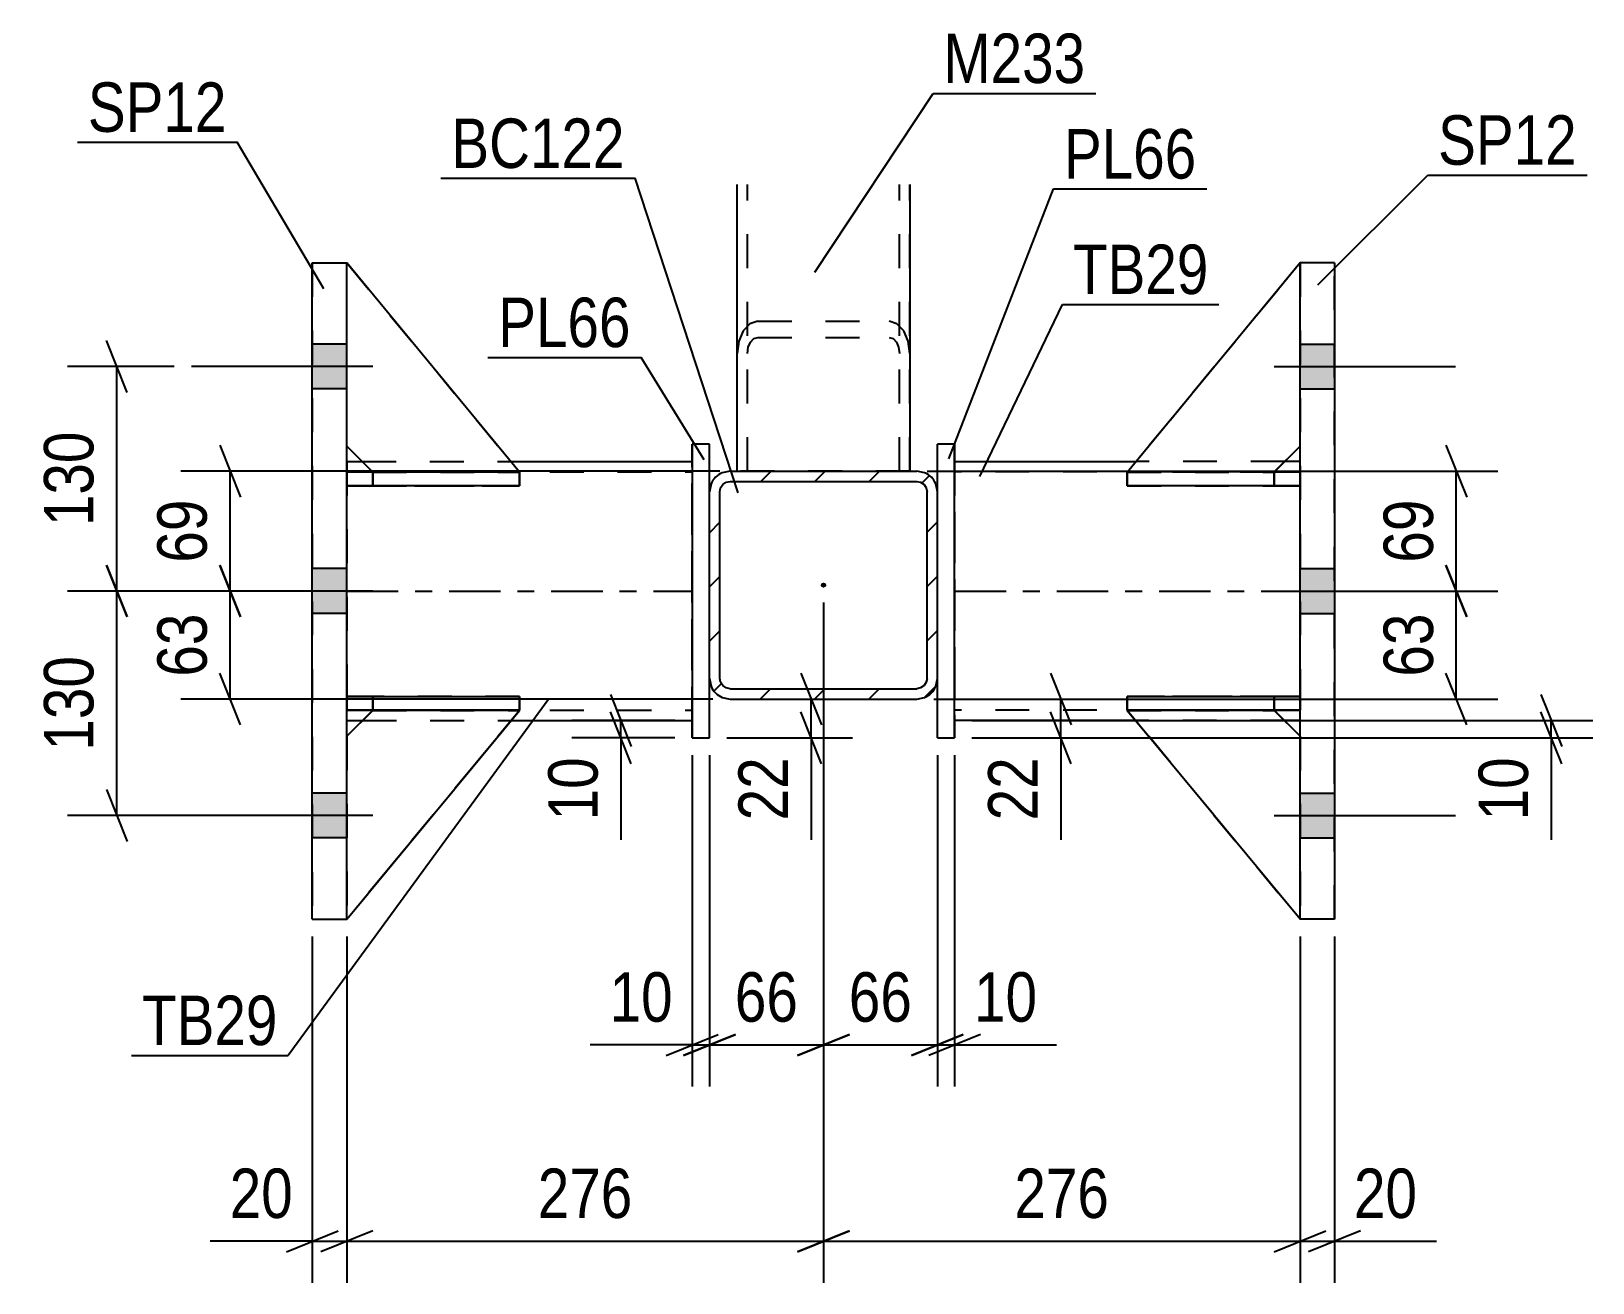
# Model space of a CAD drawing. Header units: millimetres. Extents: x 0 to 841, y 0 to 594.
# Drawn here: x 106.2 to 196.6, y 101 to 173.4 of the extents above; entities that cross this region are included whole.
import ezdxf

# ---------------------------------------------------------------- set-up
doc = ezdxf.new("R2010")
doc.units = ezdxf.units.MM
doc.linetypes.add('DXK_LINE_DOT2', pattern=[3.9198, 1.9599, -1.9599])
doc.linetypes.add('DXK_LINE_DOT3', pattern=[5.9187, 2.979, -0.9799, 0.9799, -0.9799])
doc.styles.add('Arial Narrow', font='ARIALN.TTF', dxfattribs={"height": 0.2})

# ---------------------------------------------------------------- blocks, each defined once
blk = doc.blocks.new('Part-283133975-20096 - 20069')
at = {"color": 2, "linetype": 'Continuous'}
for p, q in [((169.695, 134.107), (169.695, 134.107)), ((178.195, 134.107), (169.695, 134.107)), ((179.695, 122.018), (169.695, 134.107)), ((178.195, 134.107), (178.195, 134.107)), ((178.195, 134.107), (179.695, 132.607))]:
    blk.add_line(p, q, dxfattribs=at)
at = {"color": 7, "linetype": 'DXK_LINE_DOT2'}
for p, q in [((169.695, 134.107), (178.195, 134.107)), ((179.695, 122.018), (169.695, 134.107)), ((178.195, 134.107), (179.695, 132.607)), ((179.695, 132.607), (179.695, 122.018))]:
    blk.add_line(p, q, dxfattribs=at)
blk = doc.blocks.new('Part-283133975-20072 - 20069')
at = {"color": 7, "linetype": 'DXK_LINE_DOT2'}
for p, q in [((147.097, 147.961), (147.097, 164.553)), ((147.697, 147.961), (147.697, 164.553)), ((156.497, 147.961), (156.497, 164.553)), ((157.097, 147.961), (157.097, 164.553)), ((147.837, 156.495), (147.448, 156.092)), ((148.297, 156.636), (147.837, 156.495)), ((148.297, 156.636), (155.897, 156.636)), ((156.356, 156.495), (155.897, 156.636)), ((156.745, 156.092), (156.356, 156.495)), ((147.448, 156.092), (147.188, 155.488)), ((147.872, 155.434), (148.067, 155.635)), ((148.067, 155.635), (148.297, 155.706)), ((148.297, 155.706), (155.897, 155.706)), ((155.897, 155.706), (156.126, 155.635)), ((156.126, 155.635), (156.321, 155.434)), ((157.005, 155.488), (156.745, 156.092)), ((147.188, 155.488), (147.097, 154.776)), ((147.697, 154.776), (147.742, 155.132)), ((147.742, 155.132), (147.872, 155.434)), ((156.321, 155.434), (156.451, 155.132)), ((156.451, 155.132), (156.497, 154.776)), ((157.097, 154.776), (157.005, 155.488)), ((147.097, 147.961), (157.097, 147.961))]:
    blk.add_line(p, q, dxfattribs=at)
blk = doc.blocks.new('Part-283133975-20073 - 20069')
at = {"color": 2, "linetype": 'Continuous'}
for p, q in [((147.097, 147.961), (147.097, 164.553)), ((157.097, 164.553), (157.097, 147.961))]:
    blk.add_line(p, q, dxfattribs=at)
at = {"color": 7, "linetype": 'DXK_LINE_DOT2'}
for p, q in [((147.697, 147.961), (147.697, 164.553)), ((156.497, 147.961), (156.497, 164.553)), ((157.097, 147.961), (147.097, 147.961))]:
    blk.add_line(p, q, dxfattribs=at)
blk = doc.blocks.new('Part-283133975-20091 - 20069')
at = {"color": 7, "linetype": 'DXK_LINE_DOT2'}
for p, q in [((159.694, 148.517), (159.694, 148.517)), ((159.694, 148.517), (159.694, 133.517)), ((159.694, 148.517), (159.694, 148.517)), ((159.694, 133.517), (159.694, 148.517)), ((178.804, 148.517), (170.197, 148.517)), ((179.695, 133.517), (179.695, 148.517)), ((179.695, 133.517), (179.695, 148.517)), ((159.694, 147.917), (159.694, 147.917)), ((179.695, 147.917), (159.694, 147.917)), ((159.694, 134.117), (159.694, 134.117)), ((179.695, 134.117), (159.694, 134.117)), ((159.694, 133.517), (159.694, 133.517)), ((159.694, 133.517), (159.694, 133.517)), ((178.785, 133.517), (170.183, 133.517))]:
    blk.add_line(p, q, dxfattribs=at)
at = {"color": 2, "linetype": 'Continuous'}
for p, q in [((159.694, 148.517), (170.197, 148.517)), ((179.695, 148.517), (178.804, 148.517)), ((170.183, 133.517), (159.694, 133.517)), ((179.695, 133.517), (178.785, 133.517))]:
    blk.add_line(p, q, dxfattribs=at)
at = {"color": 7, "linetype": 'DXK_LINE_DOT3'}
blk.add_line((159.694, 141.017), (179.695, 141.017), dxfattribs=at)
blk = doc.blocks.new('Part-283133975-20092 - 20069')
at = {"color": 2, "linetype": 'Continuous'}
for p, q in [((159.695, 149.518), (158.694, 149.518)), ((158.695, 146.772), (158.695, 149.518)), ((159.695, 132.518), (159.695, 149.518)), ((158.695, 132.518), (158.695, 135.951)), ((158.694, 132.518), (159.695, 132.518))]:
    blk.add_line(p, q, dxfattribs=at)
at = {"color": 7, "linetype": 'DXK_LINE_DOT2'}
for p, q in [((158.694, 132.518), (158.694, 149.518)), ((159.694, 149.518), (159.694, 132.518)), ((158.695, 135.951), (158.695, 146.772))]:
    blk.add_line(p, q, dxfattribs=at)
blk = doc.blocks.new('Part-283133975-20093 - 20069')
at = {"color": 7, "linetype": 'DXK_LINE_DOT2'}
for p, q in [((144.494, 132.518), (144.494, 149.518)), ((145.494, 132.518), (145.494, 149.518))]:
    blk.add_line(p, q, dxfattribs=at)
at = {"color": 2, "linetype": 'Continuous'}
for p, q in [((145.495, 149.518), (144.495, 149.518)), ((144.495, 149.518), (144.495, 132.518)), ((145.495, 132.518), (145.495, 149.518)), ((144.495, 132.518), (145.495, 132.518))]:
    blk.add_line(p, q, dxfattribs=at)
blk = doc.blocks.new('Part-283133975-20094 - 20069')
at = {"color": 2, "linetype": 'Continuous'}
for p, q in [((124.495, 148.517), (125.385, 148.517)), ((133.991, 148.517), (144.494, 148.517)), ((124.495, 133.517), (125.403, 133.517)), ((134.006, 133.517), (144.494, 133.517))]:
    blk.add_line(p, q, dxfattribs=at)
at = {"color": 7, "linetype": 'DXK_LINE_DOT2'}
for p, q in [((124.495, 148.517), (124.495, 148.517)), ((124.495, 148.517), (124.495, 133.517)), ((124.495, 133.517), (124.495, 148.517)), ((124.495, 148.517), (124.495, 148.517)), ((125.385, 148.517), (133.991, 148.517)), ((144.494, 133.517), (144.494, 148.517)), ((144.494, 133.517), (144.494, 148.517)), ((124.495, 147.917), (124.495, 147.917)), ((124.495, 147.917), (144.494, 147.917)), ((124.495, 134.117), (124.495, 134.117)), ((124.495, 134.117), (144.494, 134.117)), ((124.495, 133.517), (124.495, 133.517)), ((124.495, 133.517), (124.495, 133.517)), ((125.403, 133.517), (134.006, 133.517))]:
    blk.add_line(p, q, dxfattribs=at)
at = {"color": 7, "linetype": 'DXK_LINE_DOT3'}
blk.add_line((124.495, 141.017), (144.494, 141.017), dxfattribs=at)
blk = doc.blocks.new('Part-283133975-20095 - 20069')
at = {"color": 7, "linetype": 'DXK_LINE_DOT2'}
for p, q in [((169.695, 134.107), (178.195, 134.107)), ((179.695, 122.018), (169.695, 134.107)), ((169.695, 134.107), (169.695, 134.107)), ((178.195, 134.107), (169.695, 134.107)), ((169.695, 134.107), (179.695, 122.018)), ((178.195, 134.107), (179.695, 132.607)), ((178.195, 134.107), (178.195, 134.107)), ((179.695, 132.607), (178.195, 134.107)), ((179.695, 132.607), (179.695, 122.018))]:
    blk.add_line(p, q, dxfattribs=at)
blk = doc.blocks.new('Part-283133975-20097 - 20069')
at = {"color": 7, "linetype": 'DXK_LINE_DOT2'}
for p, q in [((179.695, 160.018), (169.695, 147.908)), ((169.695, 147.908), (179.695, 160.018)), ((179.695, 149.408), (179.695, 160.018)), ((178.195, 147.908), (179.695, 149.408)), ((178.195, 147.908), (179.695, 149.408)), ((169.695, 147.908), (178.195, 147.908)), ((169.695, 147.908), (169.695, 147.908)), ((178.195, 147.908), (169.695, 147.908)), ((178.195, 147.908), (178.195, 147.908))]:
    blk.add_line(p, q, dxfattribs=at)
blk = doc.blocks.new('Part-283133975-20098 - 20069')
at = {"color": 7, "linetype": 'DXK_LINE_DOT2'}
for p, q in [((169.695, 147.908), (179.695, 160.018)), ((179.694, 160.017), (179.695, 160.018)), ((179.695, 149.408), (179.695, 160.018)), ((178.195, 147.908), (179.695, 149.408)), ((178.195, 147.908), (169.695, 147.908)), ((178.195, 147.908), (170.942, 147.908)), ((178.195, 147.908), (178.205, 147.918)), ((178.195, 147.908), (178.195, 147.908))]:
    blk.add_line(p, q, dxfattribs=at)
at = {"color": 2, "linetype": 'Continuous'}
for p, q in [((169.695, 147.908), (179.694, 160.017)), ((178.205, 147.918), (179.695, 149.408)), ((170.942, 147.908), (169.695, 147.908)), ((169.695, 147.908), (169.695, 147.908))]:
    blk.add_line(p, q, dxfattribs=at)
blk = doc.blocks.new('Part-283133975-20099 - 20069')
at = {"color": 7, "linetype": 'DXK_LINE_DOT2'}
for p, q in [((169.695, 134.118), (169.695, 134.918)), ((169.695, 134.918), (178.195, 134.918)), ((179.695, 134.918), (169.695, 134.918)), ((178.195, 134.118), (178.195, 134.918)), ((178.195, 134.918), (179.695, 134.918)), ((179.695, 134.118), (179.695, 134.918)), ((179.695, 134.118), (179.695, 134.918)), ((179.695, 134.918), (179.695, 134.918)), ((178.195, 134.118), (169.695, 134.118)), ((169.695, 134.118), (179.695, 134.118)), ((179.695, 134.118), (178.195, 134.118)), ((179.695, 134.118), (179.695, 134.118))]:
    blk.add_line(p, q, dxfattribs=at)
blk = doc.blocks.new('Part-283133975-20100 - 20069')
at = {"color": 7, "linetype": 'DXK_LINE_DOT2'}
for p, q in [((169.695, 147.118), (169.695, 147.918)), ((169.695, 147.918), (178.195, 147.918)), ((179.695, 147.918), (169.695, 147.918)), ((178.195, 147.118), (178.195, 147.918)), ((178.195, 147.918), (179.695, 147.918)), ((179.695, 147.118), (179.695, 147.918)), ((179.695, 147.118), (179.695, 147.918)), ((179.695, 147.918), (179.695, 147.918)), ((178.195, 147.118), (169.695, 147.118)), ((169.695, 147.118), (179.695, 147.118)), ((179.695, 147.118), (178.195, 147.118)), ((179.695, 147.118), (179.695, 147.118))]:
    blk.add_line(p, q, dxfattribs=at)
blk = doc.blocks.new('Part-283133975-20101 - 20069')
at = {"color": 2, "linetype": 'Continuous'}
for p, q in [((169.695, 134.918), (179.695, 134.918)), ((169.695, 134.918), (169.695, 134.118)), ((179.695, 134.918), (179.695, 134.918)), ((179.695, 134.918), (179.695, 134.118)), ((179.695, 134.118), (169.695, 134.118)), ((179.695, 134.118), (179.695, 134.118))]:
    blk.add_line(p, q, dxfattribs=at)
at = {"color": 7, "linetype": 'DXK_LINE_DOT2'}
for p, q in [((178.195, 134.918), (169.695, 134.918)), ((179.695, 134.918), (178.195, 134.918)), ((178.195, 134.918), (178.195, 134.118)), ((179.695, 134.918), (179.695, 134.118)), ((169.695, 134.118), (178.195, 134.118)), ((178.195, 134.118), (179.695, 134.118))]:
    blk.add_line(p, q, dxfattribs=at)
blk = doc.blocks.new('Part-283133975-20102 - 20069')
at = {"color": 2, "linetype": 'Continuous'}
for p, q in [((169.703, 147.918), (169.695, 147.918)), ((169.695, 147.918), (169.695, 147.118)), ((179.695, 147.918), (170.942, 147.918)), ((179.695, 147.918), (179.695, 147.918)), ((179.695, 147.918), (179.695, 147.118)), ((179.695, 147.118), (169.695, 147.118)), ((179.695, 147.118), (179.695, 147.118))]:
    blk.add_line(p, q, dxfattribs=at)
at = {"color": 7, "linetype": 'DXK_LINE_DOT2'}
for p, q in [((170.942, 147.918), (169.703, 147.918)), ((178.195, 147.918), (169.703, 147.918)), ((178.195, 147.918), (179.695, 147.918)), ((178.195, 147.918), (178.195, 147.118)), ((179.695, 147.918), (179.695, 147.118)), ((169.695, 147.118), (178.195, 147.118)), ((178.195, 147.118), (179.695, 147.118))]:
    blk.add_line(p, q, dxfattribs=at)
blk = doc.blocks.new('Part-283133975-20103 - 20069')
at = {"color": 7, "linetype": 'DXK_LINE_DOT2'}
for p, q in [((125.994, 134.107), (124.494, 132.607)), ((124.494, 122.018), (134.494, 134.107)), ((124.494, 132.607), (125.994, 134.107)), ((134.494, 134.107), (124.494, 122.018)), ((134.494, 134.107), (125.994, 134.107)), ((125.994, 134.107), (125.994, 134.107)), ((125.994, 134.107), (134.494, 134.107)), ((134.494, 134.107), (134.494, 134.107)), ((124.494, 132.607), (124.494, 122.018))]:
    blk.add_line(p, q, dxfattribs=at)
blk = doc.blocks.new('Part-283133975-20104 - 20069')
at = {"color": 2, "linetype": 'Continuous'}
for p, q in [((125.994, 134.107), (124.494, 132.607)), ((124.494, 122.018), (134.494, 134.107)), ((134.494, 134.107), (125.994, 134.107)), ((125.994, 134.107), (125.994, 134.107)), ((134.494, 134.107), (134.494, 134.107))]:
    blk.add_line(p, q, dxfattribs=at)
at = {"color": 7, "linetype": 'DXK_LINE_DOT2'}
for p, q in [((124.494, 132.607), (125.994, 134.107)), ((124.494, 122.018), (134.494, 134.107)), ((125.994, 134.107), (134.494, 134.107)), ((124.494, 132.607), (124.494, 122.018))]:
    blk.add_line(p, q, dxfattribs=at)
blk = doc.blocks.new('Part-283133975-20105 - 20069')
at = {"color": 7, "linetype": 'DXK_LINE_DOT2'}
for p, q in [((124.494, 149.408), (124.494, 160.018)), ((124.494, 160.018), (134.494, 147.908)), ((124.494, 160.018), (134.494, 147.908)), ((125.994, 147.908), (124.494, 149.408)), ((125.994, 147.908), (124.494, 149.408)), ((134.494, 147.908), (125.994, 147.908)), ((125.994, 147.908), (125.994, 147.908)), ((125.994, 147.908), (134.494, 147.908)), ((134.494, 147.908), (134.494, 147.908))]:
    blk.add_line(p, q, dxfattribs=at)
blk = doc.blocks.new('Part-283133975-20106 - 20069')
at = {"color": 2, "linetype": 'Continuous'}
for p, q in [((124.494, 160.018), (124.494, 160.018)), ((134.494, 147.908), (124.495, 160.017)), ((125.984, 147.918), (124.494, 149.408)), ((133.246, 147.908), (134.494, 147.908)), ((134.494, 147.908), (134.494, 147.908))]:
    blk.add_line(p, q, dxfattribs=at)
at = {"color": 7, "linetype": 'DXK_LINE_DOT2'}
for p, q in [((124.494, 160.018), (134.494, 147.908)), ((124.495, 160.017), (124.494, 160.018)), ((124.494, 149.408), (124.494, 160.018)), ((125.994, 147.908), (124.494, 149.408)), ((125.994, 147.908), (125.984, 147.918)), ((134.494, 147.908), (125.994, 147.908)), ((125.994, 147.908), (125.994, 147.908)), ((125.994, 147.908), (133.246, 147.908))]:
    blk.add_line(p, q, dxfattribs=at)
blk = doc.blocks.new('Part-283133975-20107 - 20069')
at = {"color": 7, "linetype": 'DXK_LINE_DOT2'}
for p, q in [((124.494, 134.918), (125.994, 134.918)), ((134.494, 134.918), (124.494, 134.918)), ((124.494, 134.918), (124.494, 134.918)), ((124.494, 134.918), (124.494, 134.118)), ((124.494, 134.918), (124.494, 134.118)), ((125.994, 134.918), (134.494, 134.918)), ((125.994, 134.918), (125.994, 134.118)), ((134.494, 134.918), (134.494, 134.118)), ((125.994, 134.118), (124.494, 134.118)), ((124.494, 134.118), (134.494, 134.118)), ((124.494, 134.118), (124.494, 134.118)), ((134.494, 134.118), (125.994, 134.118))]:
    blk.add_line(p, q, dxfattribs=at)
blk = doc.blocks.new('Part-283133975-20108 - 20069')
at = {"color": 7, "linetype": 'DXK_LINE_DOT2'}
for p, q in [((124.494, 147.918), (125.994, 147.918)), ((134.494, 147.918), (124.494, 147.918)), ((124.494, 147.918), (124.494, 147.918)), ((124.494, 147.918), (124.494, 147.118)), ((124.494, 147.918), (124.494, 147.118)), ((125.994, 147.918), (134.494, 147.918)), ((125.994, 147.918), (125.994, 147.118)), ((134.494, 147.918), (134.494, 147.118)), ((125.994, 147.118), (124.494, 147.118)), ((124.494, 147.118), (134.494, 147.118)), ((124.494, 147.118), (124.494, 147.118)), ((134.494, 147.118), (125.994, 147.118))]:
    blk.add_line(p, q, dxfattribs=at)
blk = doc.blocks.new('Part-283133975-20109 - 20069')
at = {"color": 2, "linetype": 'Continuous'}
for p, q in [((124.494, 134.118), (124.494, 134.918)), ((124.494, 134.918), (134.494, 134.918)), ((124.494, 134.918), (124.494, 134.918)), ((134.494, 134.118), (134.494, 134.918)), ((134.494, 134.118), (124.494, 134.118)), ((124.494, 134.118), (124.494, 134.118))]:
    blk.add_line(p, q, dxfattribs=at)
at = {"color": 7, "linetype": 'DXK_LINE_DOT2'}
for p, q in [((124.494, 134.118), (124.494, 134.918)), ((125.994, 134.918), (124.494, 134.918)), ((125.994, 134.118), (125.994, 134.918)), ((134.494, 134.918), (125.994, 134.918)), ((124.494, 134.118), (125.994, 134.118)), ((125.994, 134.118), (134.494, 134.118))]:
    blk.add_line(p, q, dxfattribs=at)
blk = doc.blocks.new('Part-283133975-20110 - 20069')
at = {"color": 2, "linetype": 'Continuous'}
for p, q in [((124.494, 147.118), (124.494, 147.918)), ((124.494, 147.918), (133.246, 147.918)), ((124.494, 147.918), (124.494, 147.918)), ((134.494, 147.918), (134.486, 147.918)), ((134.494, 147.118), (134.494, 147.918)), ((134.494, 147.118), (124.494, 147.118)), ((124.494, 147.118), (124.494, 147.118))]:
    blk.add_line(p, q, dxfattribs=at)
at = {"color": 7, "linetype": 'DXK_LINE_DOT2'}
for p, q in [((124.494, 147.118), (124.494, 147.918)), ((125.994, 147.918), (124.494, 147.918)), ((125.994, 147.118), (125.994, 147.918)), ((125.994, 147.918), (134.486, 147.918)), ((124.494, 147.118), (125.994, 147.118)), ((125.994, 147.118), (134.494, 147.118))]:
    blk.add_line(p, q, dxfattribs=at)
blk = doc.blocks.new('Part-283133975-20111 - 20069')
at = {"color": 2, "linetype": 'Continuous'}
for p, q in [((122.494, 160.017), (122.495, 160.017)), ((122.495, 160.017), (124.495, 160.017)), ((122.495, 122.017), (122.495, 160.017)), ((124.495, 122.017), (124.495, 160.017)), ((122.494, 122.017), (122.495, 122.017)), ((122.495, 122.017), (124.495, 122.017))]:
    blk.add_line(p, q, dxfattribs=at)
at = {"color": 7, "linetype": 'DXK_LINE_DOT2'}
for p, q in [((122.494, 160.017), (122.494, 122.017)), ((124.494, 122.017), (124.494, 160.017))]:
    blk.add_line(p, q, dxfattribs=at)
blk = doc.blocks.new('Part-283133975-20112 - 20069')
at = {"color": 2, "linetype": 'Continuous'}
for p, q in [((181.695, 160.017), (179.695, 160.017)), ((179.695, 122.017), (179.695, 160.017)), ((181.695, 160.017), (181.695, 122.017)), ((181.695, 122.017), (179.695, 122.017))]:
    blk.add_line(p, q, dxfattribs=at)
at = {"color": 7, "linetype": 'DXK_LINE_DOT2'}
for p, q in [((179.695, 160.017), (179.695, 122.017)), ((181.695, 122.017), (181.695, 160.017))]:
    blk.add_line(p, q, dxfattribs=at)
blk = doc.blocks.new('Part-283133975-20186 - 20069')
at = {"linetype": 'Continuous'}
h = blk.add_hatch(dxfattribs=at)
h.set_pattern_fill('', scale=0.7, style=0, pattern_type=0)
h.set_pattern_definition([(45, (157.9559, 134.8528), (-1.57154, 1.57154), [])])
h.paths.add_polyline_path([(157.497, 134.761), (157.956, 134.853), (158.345, 135.113), (158.605, 135.502), (158.697, 135.961), (158.697, 146.761), (158.605, 147.221), (158.345, 147.61), (157.956, 147.87), (157.497, 147.961), (146.697, 147.961), (146.237, 147.87), (145.848, 147.61), (145.588, 147.221), (145.497, 146.761), (145.497, 135.961), (145.588, 135.502), (145.848, 135.113), (146.237, 134.853), (146.697, 134.761)])
h.paths.add_polyline_path([(146.697, 135.361), (146.467, 135.407), (146.272, 135.537), (146.142, 135.732), (146.097, 135.961), (146.097, 146.761), (146.142, 146.991), (146.272, 147.186), (146.467, 147.316), (146.697, 147.361), (157.497, 147.361), (157.726, 147.316), (157.921, 147.186), (158.051, 146.991), (158.097, 146.761), (158.097, 135.961), (158.051, 135.732), (157.921, 135.537), (157.726, 135.407), (157.497, 135.361)])
blk.add_hatch(color=246, dxfattribs=at).paths.add_polyline_path([(152.097, 141.261, -1), (152.097, 141.461, -1)])
at = {"color": 2, "linetype": 'Continuous'}
for p, q in [((146.697, 147.961), (146.237, 147.87)), ((146.697, 147.961), (146.697, 147.961)), ((146.697, 147.961), (157.497, 147.961)), ((157.497, 147.961), (157.497, 147.961)), ((157.956, 147.87), (157.497, 147.961)), ((145.588, 147.221), (145.497, 146.761)), ((145.497, 146.761), (145.497, 146.761)), ((145.497, 135.961), (145.497, 146.761)), ((146.097, 146.761), (146.142, 146.991)), ((146.097, 146.761), (146.097, 146.761)), ((146.097, 135.961), (146.097, 146.761)), ((146.142, 146.991), (146.272, 147.186)), ((146.272, 147.186), (146.467, 147.316)), ((146.467, 147.316), (146.697, 147.361)), ((146.697, 147.361), (146.697, 147.361)), ((146.697, 147.361), (157.497, 147.361)), ((157.497, 147.361), (157.497, 147.361)), ((157.497, 147.361), (157.726, 147.316)), ((157.726, 147.316), (157.921, 147.186)), ((157.921, 147.186), (158.051, 146.991)), ((158.051, 146.991), (158.097, 146.761)), ((158.097, 146.761), (158.097, 146.761)), ((158.097, 135.961), (158.097, 146.761)), ((158.697, 146.761), (158.605, 147.221)), ((158.697, 146.761), (158.697, 146.761)), ((158.697, 135.961), (158.697, 146.761)), ((145.497, 135.961), (145.497, 135.961)), ((145.497, 135.961), (145.588, 135.502)), ((146.097, 135.961), (146.097, 135.961)), ((146.142, 135.732), (146.097, 135.961)), ((146.272, 135.537), (146.142, 135.732)), ((158.051, 135.732), (157.921, 135.537)), ((158.097, 135.961), (158.051, 135.732)), ((158.097, 135.961), (158.097, 135.961)), ((158.605, 135.502), (158.697, 135.961)), ((158.697, 135.961), (158.697, 135.961)), ((146.237, 134.853), (146.697, 134.761)), ((146.467, 135.407), (146.272, 135.537)), ((146.697, 135.361), (146.467, 135.407)), ((146.697, 135.361), (146.697, 135.361)), ((146.697, 135.361), (157.497, 135.361)), ((146.697, 134.761), (146.697, 134.761)), ((146.697, 134.761), (157.497, 134.761)), ((157.726, 135.407), (157.497, 135.361)), ((157.497, 135.361), (157.497, 135.361)), ((157.497, 134.761), (157.956, 134.853)), ((157.497, 134.761), (157.497, 134.761)), ((157.921, 135.537), (157.726, 135.407))]:
    blk.add_line(p, q, dxfattribs=at)
at = {"color": 246, "linetype": 'DXK_LINE_DOT2'}
blk.add_line((152.097, 141.361), (152.097, 141.361), dxfattribs=at)
at = {"color": 246, "linetype": 'Continuous'}
blk.add_circle((152.097, 141.361), 0.1, dxfattribs=at)
at = {"color": 2, "linetype": 'Continuous'}
for centre, start, end in [((146.697, 146.761), 112.5, 157.5), ((157.497, 146.761), 22.5, 67.5), ((146.697, 135.961), 202.5, 247.5), ((157.497, 135.961), 292.5, 337.5)]:
    blk.add_arc(centre, 1.2, start, end, dxfattribs=at)
blk = doc.blocks.new('Bolt-283133975-20192 - 20069')
at = {"linetype": 'Continuous'}
for points in [[(124.494, 152.717), (124.494, 155.317), (122.494, 155.317), (122.494, 152.717)], [(124.494, 152.717), (124.494, 155.317), (122.494, 155.317), (122.494, 152.717)], [(124.495, 152.717), (124.495, 155.317), (122.495, 155.317), (122.495, 152.717)], [(124.494, 139.717), (124.494, 142.317), (122.494, 142.317), (122.494, 139.717)], [(124.495, 139.717), (124.495, 142.317), (122.495, 142.317), (122.495, 139.717)], [(124.494, 126.717), (124.494, 129.317), (122.494, 129.317), (122.494, 126.717)], [(124.495, 126.717), (124.495, 129.317), (122.495, 129.317), (122.495, 126.717)], [(124.495, 126.717), (124.495, 129.317), (122.495, 129.317), (122.495, 126.717)]]:
    blk.add_hatch(color=1, dxfattribs=at).paths.add_polyline_path(points)
at = {"color": 1, "linetype": 'Continuous'}
for p, q in [((124.494, 155.317), (122.494, 155.317)), ((124.494, 155.317), (122.494, 155.317)), ((124.495, 155.317), (122.495, 155.317)), ((125.994, 154.017), (115.494, 154.017)), ((125.994, 154.017), (115.494, 154.017)), ((125.995, 154.017), (115.495, 154.017)), ((124.494, 152.717), (122.494, 152.717)), ((124.494, 152.717), (122.494, 152.717)), ((124.495, 152.717), (122.495, 152.717)), ((124.494, 142.317), (122.494, 142.317)), ((124.495, 142.317), (122.495, 142.317)), ((125.994, 141.017), (115.494, 141.017)), ((125.995, 141.017), (115.495, 141.017)), ((124.494, 139.717), (122.494, 139.717)), ((124.495, 139.717), (122.495, 139.717)), ((124.494, 129.317), (122.494, 129.317)), ((124.495, 129.317), (122.495, 129.317)), ((124.495, 129.317), (122.495, 129.317)), ((125.994, 128.017), (115.494, 128.017)), ((125.995, 128.017), (115.495, 128.017)), ((125.995, 128.017), (115.495, 128.017)), ((124.494, 126.717), (122.494, 126.717)), ((124.495, 126.717), (122.495, 126.717)), ((124.495, 126.717), (122.495, 126.717))]:
    blk.add_line(p, q, dxfattribs=at)
blk = doc.blocks.new('Bolt-283133975-20193 - 20069')
at = {"linetype": 'Continuous'}
for points in [[(181.695, 152.717), (181.695, 155.317), (179.695, 155.317), (179.695, 152.717)], [(181.695, 152.717), (181.695, 155.317), (179.695, 155.317), (179.695, 152.717)], [(181.695, 152.717), (181.695, 155.317), (179.695, 155.317), (179.695, 152.717)], [(181.695, 139.717), (181.695, 142.317), (179.695, 142.317), (179.695, 139.717)], [(181.695, 139.717), (181.695, 142.317), (179.695, 142.317), (179.695, 139.717)], [(181.695, 126.717), (181.695, 129.317), (179.695, 129.317), (179.695, 126.717)], [(181.695, 126.717), (181.695, 129.317), (179.695, 129.317), (179.695, 126.717)], [(181.695, 126.717), (181.695, 129.317), (179.695, 129.317), (179.695, 126.717)]]:
    blk.add_hatch(color=1, dxfattribs=at).paths.add_polyline_path(points)
at = {"color": 1, "linetype": 'Continuous'}
for p, q in [((179.695, 155.317), (181.695, 155.317)), ((179.695, 155.317), (181.695, 155.317)), ((179.695, 155.317), (181.695, 155.317)), ((178.195, 154.017), (188.695, 154.017)), ((178.195, 154.017), (188.695, 154.017)), ((178.195, 154.017), (188.695, 154.017)), ((179.695, 152.717), (181.695, 152.717)), ((179.695, 152.717), (181.695, 152.717)), ((179.695, 152.717), (181.695, 152.717)), ((179.695, 142.317), (181.695, 142.317)), ((179.695, 142.317), (181.695, 142.317)), ((178.195, 141.017), (188.695, 141.017)), ((178.195, 141.017), (188.695, 141.017)), ((179.695, 139.717), (181.695, 139.717)), ((179.695, 139.717), (181.695, 139.717)), ((179.695, 129.317), (181.695, 129.317)), ((179.695, 129.317), (181.695, 129.317)), ((179.695, 129.317), (181.695, 129.317)), ((178.195, 128.017), (188.695, 128.017)), ((178.195, 128.017), (188.695, 128.017)), ((178.195, 128.017), (188.695, 128.017)), ((179.695, 126.717), (181.695, 126.717)), ((179.695, 126.717), (181.695, 126.717)), ((179.695, 126.717), (181.695, 126.717))]:
    blk.add_line(p, q, dxfattribs=at)
blk = doc.blocks.new('StraightDimension-283133975-21530 - 20069')
at = {"color": 7, "linetype": 'Continuous'}
for p, q in [((144.494, 131.518), (144.494, 112.329)), ((145.494, 131.518), (145.494, 112.329)), ((142.994, 114.129), (145.994, 115.329)), ((146.994, 115.329), (143.994, 114.129)), ((144.494, 114.729), (138.588, 114.729)), ((144.494, 114.729), (138.588, 114.729)), ((144.494, 114.729), (145.494, 114.729))]:
    blk.add_line(p, q, dxfattribs=at)
at = {"color": 0}
blk.add_wipeout([(143.969, 115.479), (143.969, 119.679), (139.113, 119.679), (139.113, 115.479)], dxfattribs=at)
at = {"color": 3, "style": 'Arial Narrow'}
blk.add_text('10', height=2.8633, dxfattribs=at).set_placement((139.713, 116.079))
blk = doc.blocks.new('StraightDimension-283133975-21701 - 20069')
at = {"color": 7, "linetype": 'Continuous'}
for p, q in [((152.097, 140.36), (152.097, 100.96)), ((179.695, 121.018), (179.695, 100.96)), ((153.597, 103.96), (150.597, 102.76)), ((152.097, 103.36), (179.695, 103.36)), ((178.195, 102.76), (181.195, 103.96))]:
    blk.add_line(p, q, dxfattribs=at)
at = {"color": 0}
blk.add_wipeout([(169.238, 104.11), (169.238, 108.31), (162.553, 108.31), (162.553, 104.11)], dxfattribs=at)
at = {"color": 3, "style": 'Arial Narrow'}
blk.add_text('276', height=2.8633, dxfattribs=at).set_placement((163.153, 104.71))
blk = doc.blocks.new('StraightDimension-283133975-21566 - 20069')
at = {"color": 7, "linetype": 'Continuous'}
for p, q in [((111.768, 139.517), (110.568, 142.517)), ((121.494, 141.017), (108.318, 141.017)), ((111.168, 128.017), (111.168, 141.017)), ((110.568, 129.517), (111.768, 126.517)), ((115.759, 128.017), (108.318, 128.017))]:
    blk.add_line(p, q, dxfattribs=at)
at = {"color": 0}
blk.add_wipeout([(110.418, 137.859), (106.218, 137.859), (106.218, 131.175), (110.418, 131.175)], dxfattribs=at)
at = {"color": 3, "style": 'Arial Narrow'}
blk.add_text('130', height=2.8633, rotation=90.00021, dxfattribs=at).set_placement((109.818, 131.775))
blk = doc.blocks.new('StraightDimension-283133975-21529 - 20069')
at = {"color": 7, "linetype": 'Continuous'}
for p, q in [((152.097, 140.36), (152.097, 112.329)), ((145.494, 131.518), (145.494, 112.329)), ((143.994, 114.129), (146.994, 115.329)), ((153.597, 115.329), (150.597, 114.129)), ((145.494, 114.729), (152.097, 114.729))]:
    blk.add_line(p, q, dxfattribs=at)
at = {"color": 0}
blk.add_wipeout([(151.224, 115.479), (151.224, 119.679), (146.367, 119.679), (146.367, 115.479)], dxfattribs=at)
at = {"color": 3, "style": 'Arial Narrow'}
blk.add_text('66', height=2.8633, dxfattribs=at).set_placement((146.967, 116.079))
blk = doc.blocks.new('StraightDimension-283133975-21527 - 20069')
at = {"color": 7, "linetype": 'Continuous'}
for p, q in [((158.694, 131.518), (158.694, 112.329)), ((159.694, 131.518), (159.694, 112.329)), ((157.194, 114.129), (160.194, 115.329)), ((161.194, 115.329), (158.194, 114.129)), ((158.694, 114.729), (159.694, 114.729)), ((159.694, 114.729), (165.601, 114.729)), ((159.694, 114.729), (165.601, 114.729))]:
    blk.add_line(p, q, dxfattribs=at)
at = {"color": 0}
blk.add_wipeout([(165.076, 115.479), (165.076, 119.679), (160.219, 119.679), (160.219, 115.479)], dxfattribs=at)
at = {"color": 3, "style": 'Arial Narrow'}
blk.add_text('10', height=2.8633, dxfattribs=at).set_placement((160.819, 116.079))
blk = doc.blocks.new('StraightDimension-283133975-21565 - 20069')
at = {"color": 7, "linetype": 'Continuous'}
for p, q in [((111.768, 152.517), (110.568, 155.517)), ((114.495, 154.017), (108.318, 154.017)), ((111.168, 141.017), (111.168, 154.017)), ((110.568, 142.517), (111.768, 139.517)), ((121.494, 141.017), (108.318, 141.017))]:
    blk.add_line(p, q, dxfattribs=at)
at = {"color": 0}
blk.add_wipeout([(110.418, 150.859), (106.218, 150.859), (106.218, 144.175), (110.418, 144.175)], dxfattribs=at)
at = {"color": 3, "style": 'Arial Narrow'}
blk.add_text('130', height=2.8633, rotation=90.00021, dxfattribs=at).set_placement((109.818, 144.775))
blk = doc.blocks.new('StraightDimension-283133975-21826 - 20069')
at = {"color": 7, "linetype": 'Continuous'}
for p, q in [((188.148, 149.461), (189.348, 146.461)), ((158.097, 147.961), (191.148, 147.961)), ((188.748, 141.017), (188.748, 147.961)), ((189.348, 139.517), (188.148, 142.517)), ((182.695, 141.017), (191.148, 141.017))]:
    blk.add_line(p, q, dxfattribs=at)
at = {"color": 0}
blk.add_wipeout([(187.998, 146.917), (183.798, 146.917), (183.798, 142.061), (187.998, 142.061)], dxfattribs=at)
at = {"color": 3, "style": 'Arial Narrow'}
blk.add_text('69', height=2.8633, rotation=90.00021, dxfattribs=at).set_placement((187.398, 142.661))
blk = doc.blocks.new('StraightDimension-283133975-21762 - 20069')
at = {"color": 7, "linetype": 'Continuous'}
for p, q in [((165.247, 136.261), (166.447, 133.261)), ((158.497, 134.761), (168.247, 134.761)), ((165.847, 132.518), (165.847, 134.761)), ((166.447, 131.018), (165.247, 134.018)), ((160.694, 132.518), (168.247, 132.518)), ((165.847, 132.518), (165.847, 126.612)), ((165.847, 132.518), (165.847, 126.612))]:
    blk.add_line(p, q, dxfattribs=at)
at = {"color": 0}
blk.add_wipeout([(165.097, 131.993), (160.897, 131.993), (160.897, 127.137), (165.097, 127.137)], dxfattribs=at)
at = {"color": 3, "style": 'Arial Narrow'}
blk.add_text('22', height=2.8633, rotation=90.00021, dxfattribs=at).set_placement((164.497, 127.737))
blk = doc.blocks.new('StraightDimension-283133975-21815 - 20069')
at = {"color": 7, "linetype": 'Continuous'}
for p, q in [((193.649, 135.017), (194.849, 132.017)), ((194.849, 131.018), (193.649, 134.018)), ((160.695, 133.517), (196.649, 133.517)), ((194.249, 132.518), (194.249, 133.517)), ((160.694, 132.518), (196.649, 132.518)), ((194.249, 132.518), (194.249, 126.612)), ((194.249, 132.518), (194.249, 126.612))]:
    blk.add_line(p, q, dxfattribs=at)
at = {"color": 0}
blk.add_wipeout([(193.499, 131.993), (189.299, 131.993), (189.299, 127.137), (193.499, 127.137)], dxfattribs=at)
at = {"color": 3, "style": 'Arial Narrow'}
blk.add_text('10', height=2.8633, rotation=90.00021, dxfattribs=at).set_placement((192.899, 127.737))
blk = doc.blocks.new('StraightDimension-283133975-21461 - 20069')
at = {"color": 7, "linetype": 'Continuous'}
for p, q in [((139.771, 135.017), (140.971, 132.017)), ((140.971, 131.018), (139.771, 134.018)), ((143.495, 133.517), (137.521, 133.517)), ((140.371, 132.518), (140.371, 133.517)), ((143.494, 132.518), (137.521, 132.518)), ((140.371, 132.518), (140.371, 126.612)), ((140.371, 132.518), (140.371, 126.612))]:
    blk.add_line(p, q, dxfattribs=at)
at = {"color": 0}
blk.add_wipeout([(139.621, 131.993), (135.421, 131.993), (135.421, 127.137), (139.621, 127.137)], dxfattribs=at)
at = {"color": 3, "style": 'Arial Narrow'}
blk.add_text('10', height=2.8633, rotation=90.00021, dxfattribs=at).set_placement((139.021, 127.737))
blk = doc.blocks.new('StraightDimension-283133975-21666 - 20069')
at = {"color": 7, "linetype": 'Continuous'}
for p, q in [((117.134, 149.461), (118.334, 146.461)), ((146.097, 147.961), (114.884, 147.961)), ((117.734, 141.017), (117.734, 147.961)), ((118.334, 139.517), (117.134, 142.517)), ((123.495, 141.017), (114.884, 141.017))]:
    blk.add_line(p, q, dxfattribs=at)
at = {"color": 0}
blk.add_wipeout([(116.984, 146.917), (112.784, 146.917), (112.784, 142.061), (116.984, 142.061)], dxfattribs=at)
at = {"color": 3, "style": 'Arial Narrow'}
blk.add_text('69', height=2.8633, rotation=90.00021, dxfattribs=at).set_placement((116.384, 142.661))
blk = doc.blocks.new('StraightDimension-283133975-21528 - 20069')
at = {"color": 7, "linetype": 'Continuous'}
for p, q in [((152.097, 140.36), (152.097, 112.329)), ((158.694, 131.518), (158.694, 112.329)), ((150.597, 114.129), (153.597, 115.329)), ((160.194, 115.329), (157.194, 114.129)), ((152.097, 114.729), (158.694, 114.729))]:
    blk.add_line(p, q, dxfattribs=at)
at = {"color": 0}
blk.add_wipeout([(157.824, 115.479), (157.824, 119.679), (152.967, 119.679), (152.967, 115.479)], dxfattribs=at)
at = {"color": 3, "style": 'Arial Narrow'}
blk.add_text('66', height=2.8633, dxfattribs=at).set_placement((153.567, 116.079))
blk = doc.blocks.new('StraightDimension-283133975-21667 - 20069')
at = {"color": 7, "linetype": 'Continuous'}
for p, q in [((117.134, 142.517), (118.334, 139.517)), ((123.495, 141.017), (114.884, 141.017)), ((117.734, 134.761), (117.734, 141.017)), ((118.334, 133.261), (117.134, 136.261)), ((145.697, 134.761), (114.884, 134.761))]:
    blk.add_line(p, q, dxfattribs=at)
at = {"color": 0}
blk.add_wipeout([(116.984, 140.317), (112.784, 140.317), (112.784, 135.461), (116.984, 135.461)], dxfattribs=at)
at = {"color": 3, "style": 'Arial Narrow'}
blk.add_text('63', height=2.8633, rotation=90.00021, dxfattribs=at).set_placement((116.384, 136.061))
blk = doc.blocks.new('StraightDimension-283133975-21689 - 20069')
at = {"color": 7, "linetype": 'Continuous'}
for p, q in [((150.787, 136.261), (151.987, 133.261)), ((147.697, 134.761), (153.787, 134.761)), ((151.387, 132.518), (151.387, 134.761)), ((151.987, 131.018), (150.787, 134.018)), ((146.494, 132.518), (153.787, 132.518)), ((151.387, 132.518), (151.387, 126.612)), ((151.387, 132.518), (151.387, 126.612))]:
    blk.add_line(p, q, dxfattribs=at)
at = {"color": 0}
blk.add_wipeout([(150.636, 131.993), (146.436, 131.993), (146.437, 127.137), (150.637, 127.137)], dxfattribs=at)
at = {"color": 3, "style": 'Arial Narrow'}
blk.add_text('22', height=2.8633, rotation=90.00021, dxfattribs=at).set_placement((150.037, 127.737))
blk = doc.blocks.new('StraightDimension-283133975-21827 - 20069')
at = {"color": 7, "linetype": 'Continuous'}
for p, q in [((188.148, 142.517), (189.348, 139.517)), ((182.695, 141.017), (191.148, 141.017)), ((188.748, 134.761), (188.748, 141.017)), ((189.348, 133.261), (188.148, 136.261)), ((158.497, 134.761), (191.148, 134.761))]:
    blk.add_line(p, q, dxfattribs=at)
at = {"color": 0}
blk.add_wipeout([(187.998, 140.317), (183.798, 140.317), (183.798, 135.461), (187.998, 135.461)], dxfattribs=at)
at = {"color": 3, "style": 'Arial Narrow'}
blk.add_text('63', height=2.8633, rotation=90.00021, dxfattribs=at).set_placement((187.398, 136.061))
blk = doc.blocks.new('StraightDimension-283133975-21700 - 20069')
at = {"color": 7, "linetype": 'Continuous'}
for p, q in [((179.695, 121.018), (179.695, 100.96)), ((181.695, 121.018), (181.695, 100.96)), ((178.195, 102.76), (181.195, 103.96)), ((179.695, 103.36), (181.695, 103.36)), ((183.195, 103.96), (180.195, 102.76)), ((181.695, 103.36), (187.601, 103.36)), ((181.695, 103.36), (187.601, 103.36))]:
    blk.add_line(p, q, dxfattribs=at)
at = {"color": 0}
blk.add_wipeout([(187.076, 104.11), (187.076, 108.31), (182.22, 108.31), (182.22, 104.11)], dxfattribs=at)
at = {"color": 3, "style": 'Arial Narrow'}
blk.add_text('20', height=2.8633, dxfattribs=at).set_placement((182.82, 104.71))
blk = doc.blocks.new('StraightDimension-283133975-21702 - 20069')
at = {"color": 7, "linetype": 'Continuous'}
for p, q in [((152.097, 140.36), (152.097, 100.96)), ((124.494, 121.018), (124.494, 100.96)), ((125.994, 103.96), (122.994, 102.76)), ((124.494, 103.36), (152.097, 103.36)), ((150.597, 102.76), (153.597, 103.96))]:
    blk.add_line(p, q, dxfattribs=at)
at = {"color": 0}
blk.add_wipeout([(141.638, 104.11), (141.638, 108.31), (134.953, 108.31), (134.953, 104.11)], dxfattribs=at)
at = {"color": 3, "style": 'Arial Narrow'}
blk.add_text('276', height=2.8633, dxfattribs=at).set_placement((135.553, 104.71))
blk = doc.blocks.new('StraightDimension-283133975-21703 - 20069')
at = {"color": 7, "linetype": 'Continuous'}
for p, q in [((122.494, 121.017), (122.494, 100.96)), ((124.494, 121.018), (124.494, 100.96)), ((122.494, 103.36), (116.588, 103.36)), ((122.494, 103.36), (116.588, 103.36)), ((120.994, 102.76), (123.994, 103.96)), ((122.494, 103.36), (124.494, 103.36)), ((125.994, 103.96), (122.994, 102.76))]:
    blk.add_line(p, q, dxfattribs=at)
at = {"color": 0}
blk.add_wipeout([(121.969, 104.11), (121.969, 108.31), (117.113, 108.31), (117.113, 104.11)], dxfattribs=at)
at = {"color": 3, "style": 'Arial Narrow'}
blk.add_text('20', height=2.8633, dxfattribs=at).set_placement((117.713, 104.71))
blk = doc.blocks.new('Mark-283133975-21331 - 20069')
at = {"color": 30, "linetype": 'Continuous'}
for p, q in [((161.158, 147.645), (165.946, 157.615)), ((165.946, 157.615), (175, 157.615))]:
    blk.add_line(p, q, dxfattribs=at)
at = {"color": 0}
blk.add_wipeout([(174.4, 158.215), (174.4, 161.215), (166.546, 161.215), (166.546, 158.215)], dxfattribs=at)
blk.add_wipeout([(174.4, 158.215), (174.4, 161.215), (166.546, 161.215), (166.546, 158.215)], dxfattribs=at)
at = {"color": 3, "style": 'Arial Narrow'}
blk.add_text('TB29', height=2.8633, dxfattribs=at).set_placement((166.546, 158.215))
blk = doc.blocks.new('Mark-283133975-21343 - 20069')
at = {"color": 30, "linetype": 'Continuous'}
for p in [(108.898, 167.007), (123.169, 158.513)]:
    blk.add_line(p, (118.137, 167.007), dxfattribs=at)
at = {"color": 0}
blk.add_wipeout([(117.537, 167.607), (117.537, 170.607), (109.498, 170.607), (109.498, 167.607)], dxfattribs=at)
blk.add_wipeout([(117.537, 167.607), (117.537, 170.607), (109.498, 170.607), (109.498, 167.607)], dxfattribs=at)
at = {"color": 3, "style": 'Arial Narrow'}
blk.add_text('SP12', height=2.8633, dxfattribs=at).set_placement((109.498, 167.607))
blk = doc.blocks.new('Mark-283133975-21340 - 20069')
at = {"color": 30, "linetype": 'Continuous'}
for p in [(136.148, 134.715), (112.034, 114.124)]:
    blk.add_line(p, (121.089, 114.124), dxfattribs=at)
at = {"color": 0}
blk.add_wipeout([(120.489, 114.724), (120.489, 117.724), (112.634, 117.724), (112.634, 114.724)], dxfattribs=at)
blk.add_wipeout([(120.489, 114.724), (120.489, 117.724), (112.634, 117.724), (112.634, 114.724)], dxfattribs=at)
at = {"color": 3, "style": 'Arial Narrow'}
blk.add_text('TB29', height=2.8633, dxfattribs=at).set_placement((112.634, 114.724))
blk = doc.blocks.new('Mark-283133975-21349 - 20069')
at = {"color": 30, "linetype": 'Continuous'}
for p in [(129.946, 164.916), (147.162, 146.704)]:
    blk.add_line(p, (141.195, 164.916), dxfattribs=at)
at = {"color": 0}
blk.add_wipeout([(140.595, 165.516), (140.595, 168.516), (130.546, 168.516), (130.546, 165.516)], dxfattribs=at)
blk.add_wipeout([(140.595, 165.516), (140.595, 168.516), (130.546, 168.516), (130.546, 165.516)], dxfattribs=at)
at = {"color": 3, "style": 'Arial Narrow'}
blk.add_text('BC122', height=2.8633, dxfattribs=at).set_placement((130.546, 165.516))
blk = doc.blocks.new('Mark-283133975-21346 - 20069')
at = {"color": 30, "linetype": 'Continuous'}
for p, q in [((180.729, 158.74), (187.092, 165.104)), ((187.092, 165.104), (196.332, 165.104))]:
    blk.add_line(p, q, dxfattribs=at)
at = {"color": 0}
blk.add_wipeout([(195.732, 165.704), (195.732, 168.704), (187.692, 168.704), (187.692, 165.704)], dxfattribs=at)
blk.add_wipeout([(195.732, 165.704), (195.732, 168.704), (187.692, 168.704), (187.692, 165.704)], dxfattribs=at)
at = {"color": 3, "style": 'Arial Narrow'}
blk.add_text('SP12', height=2.8633, dxfattribs=at).set_placement((187.692, 165.704))
blk = doc.blocks.new('Mark-283133975-21334 - 20069')
at = {"color": 30, "linetype": 'Continuous'}
for p, q in [((159.358, 148.67), (165.423, 164.302)), ((165.423, 164.302), (174.298, 164.302))]:
    blk.add_line(p, q, dxfattribs=at)
at = {"color": 0}
blk.add_wipeout([(173.698, 164.902), (173.698, 167.902), (166.023, 167.902), (166.023, 164.902)], dxfattribs=at)
blk.add_wipeout([(173.698, 164.902), (173.698, 167.902), (166.023, 167.902), (166.023, 164.902)], dxfattribs=at)
at = {"color": 3, "style": 'Arial Narrow'}
blk.add_text('PL66', height=2.8633, dxfattribs=at).set_placement((166.023, 164.902))
blk = doc.blocks.new('Mark-283133975-21337 - 20069')
at = {"color": 30, "linetype": 'Continuous'}
for p in [(132.662, 154.542), (145.19, 148.616)]:
    blk.add_line(p, (141.538, 154.542), dxfattribs=at)
at = {"color": 0}
blk.add_wipeout([(140.938, 155.142), (140.938, 158.142), (133.262, 158.142), (133.262, 155.142)], dxfattribs=at)
blk.add_wipeout([(140.938, 155.142), (140.938, 158.142), (133.262, 158.142), (133.262, 155.142)], dxfattribs=at)
at = {"color": 3, "style": 'Arial Narrow'}
blk.add_text('PL66', height=2.8633, dxfattribs=at).set_placement((133.262, 155.142))
blk = doc.blocks.new('Mark-283133975-21360 - 20069')
at = {"color": 30, "linetype": 'Continuous'}
for p, q in [((151.592, 159.484), (158.444, 169.834)), ((158.444, 169.834), (167.868, 169.834))]:
    blk.add_line(p, q, dxfattribs=at)
at = {"color": 0}
blk.add_wipeout([(167.268, 170.434), (167.268, 173.434), (159.044, 173.434), (159.044, 170.434)], dxfattribs=at)
blk.add_wipeout([(167.268, 170.434), (167.268, 173.434), (159.044, 173.434), (159.044, 170.434)], dxfattribs=at)
at = {"color": 3, "style": 'Arial Narrow'}
blk.add_text('M233', height=2.8633, dxfattribs=at).set_placement((159.044, 170.434))

msp = doc.modelspace()

# ---------------------------------------------------------------- block references
for name in ['Part-283133975-20072 - 20069', 'Part-283133975-20073 - 20069', 'Part-283133975-20111 - 20069', 'Part-283133975-20105 - 20069', 'Part-283133975-20106 - 20069', 'Part-283133975-20097 - 20069', 'Part-283133975-20098 - 20069', 'Part-283133975-20112 - 20069', 'Bolt-283133975-20192 - 20069', 'Bolt-283133975-20193 - 20069', 'Part-283133975-20093 - 20069', 'Part-283133975-20092 - 20069', 'Part-283133975-20094 - 20069', 'Part-283133975-20091 - 20069', 'Part-283133975-20108 - 20069', 'Part-283133975-20110 - 20069', 'Part-283133975-20186 - 20069', 'Part-283133975-20100 - 20069', 'Part-283133975-20102 - 20069', 'Part-283133975-20107 - 20069', 'Part-283133975-20109 - 20069', 'Part-283133975-20099 - 20069', 'Part-283133975-20101 - 20069', 'Part-283133975-20103 - 20069', 'Part-283133975-20104 - 20069', 'Part-283133975-20096 - 20069', 'Part-283133975-20095 - 20069', 'StraightDimension-283133975-21530 - 20069']:
    msp.add_blockref(name, (0, 0))

# ---------------------------------------------------------------- next in the draw order: block references
for name in ['Mark-283133975-21343 - 20069', 'Mark-283133975-21346 - 20069', 'StraightDimension-283133975-21566 - 20069', 'StraightDimension-283133975-21701 - 20069', 'StraightDimension-283133975-21461 - 20069']:
    msp.add_blockref(name, (0, 0))

# ---------------------------------------------------------------- next in the draw order: block references
for name in ['StraightDimension-283133975-21565 - 20069', 'StraightDimension-283133975-21826 - 20069', 'StraightDimension-283133975-21529 - 20069', 'StraightDimension-283133975-21527 - 20069', 'StraightDimension-283133975-21700 - 20069']:
    msp.add_blockref(name, (0, 0))

# ---------------------------------------------------------------- next in the draw order: block references
for name in ['Mark-283133975-21331 - 20069', 'StraightDimension-283133975-21666 - 20069', 'StraightDimension-283133975-21762 - 20069']:
    msp.add_blockref(name, (0, 0))

# ---------------------------------------------------------------- next in the draw order: block references
for name in ['Mark-283133975-21349 - 20069', 'Mark-283133975-21334 - 20069', 'StraightDimension-283133975-21667 - 20069', 'StraightDimension-283133975-21528 - 20069', 'StraightDimension-283133975-21815 - 20069']:
    msp.add_blockref(name, (0, 0))

# ---------------------------------------------------------------- next in the draw order: block references
for name in ['Mark-283133975-21360 - 20069', 'Mark-283133975-21337 - 20069', 'StraightDimension-283133975-21827 - 20069', 'StraightDimension-283133975-21689 - 20069']:
    msp.add_blockref(name, (0, 0))

# ---------------------------------------------------------------- next in the draw order: block references
msp.add_blockref('StraightDimension-283133975-21702 - 20069', (0, 0))

# ---------------------------------------------------------------- next in the draw order: block references
msp.add_blockref('StraightDimension-283133975-21703 - 20069', (0, 0))

# ---------------------------------------------------------------- next in the draw order: block references
msp.add_blockref('Mark-283133975-21340 - 20069', (0, 0))

doc.saveas('drawing.dxf')
